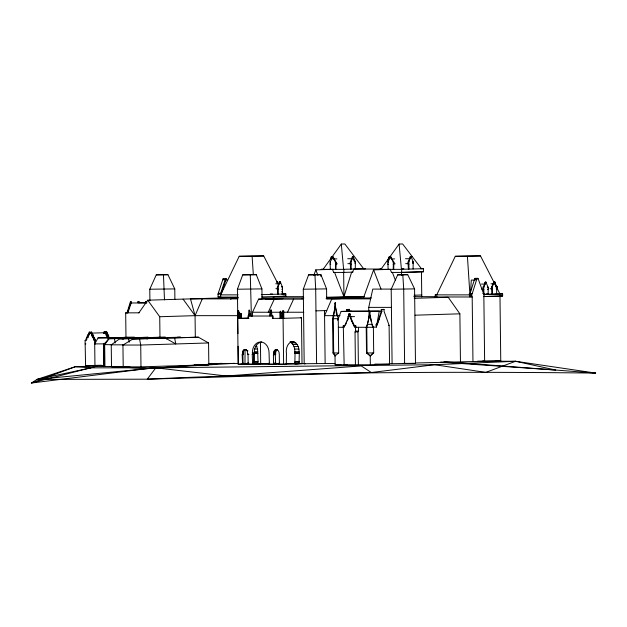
<?xml version="1.0" encoding="UTF-8"?>
<svg xmlns="http://www.w3.org/2000/svg" width="627" height="627" viewBox="0 0 627 627"><rect width="100%" height="100%" fill="white"/><g stroke="black" fill="none" stroke-linecap="round" stroke-linejoin="round"><path stroke-width="0.94" d="M470.422 293.93L471.3 280.073L475.329 280.073M245.055 349.435L244.977 364.162L242.586 364.24L242.179 354.78C242.931 352.915 242.335 348.949 245.815 349.427L244.264 349.623M254.421 363.77L257.721 363.77L258.042 361.771L257.564 349.051L256.184 345.171M290.011 341.88C293.985 343.855 295.388 349.411 294.682 353.181L299.275 353.463L299.048 363.77L294.831 363.77L295.058 353.463M299.275 353.463L298.899 353.181C299.925 348.541 297.057 340.563 290.865 341.582M243.033 364.216L242.915 354.757L243.699 350.854L245 349.6M275.504 349.623L277.361 349.56L276.06 350.814L275.277 354.725L275.684 364.185L273.827 364.24L273.521 363.158L273.419 354.78C273.074 348.283 279.391 347.899 279.289 354.474L279.391 363.158L278.944 363.158L278.96 364.24L286.312 364.162L286.453 353.518C285.606 349.255 287.37 342.42 292.55 341.582M335.132 306.744L333.282 318.782L333.689 353.04L335.022 355.917L338.666 352.97L338.251 318.712L335.453 306.744L335.218 302.731L335.132 306.744L332.561 318.688L332.968 352.946L335.022 355.917M247.602 354.192L248.786 354.451L247.602 354.192L247.234 350.877L245.079 349.451M335.006 354.443L335.132 364.765L370.338 364.765L370.236 355.917L367.061 353.04L366.756 327.365L369.389 315.334L369.609 311.313L371.215 321.604M369.358 312.74L369.922 312.732L369.609 311.313C369.154 316.713 368.449 322.262 366.215 327.294L366.521 352.97L370.236 355.917L373.692 352.946L373.386 327.278L372.846 327.208L376.357 327.098L379.272 311.133L341.127 311.447L337.545 320.256M280.159 281.782L278.043 286.649L278.216 294.165L277.62 294.165L277.314 287.362L279.556 281.782L280.488 282.213L282.542 287.44L282.33 294.039L281.735 294.039M353.111 256.725L350.995 261.6L351.167 269.108L350.571 269.108L350.266 262.313L352.515 256.725L353.44 257.156L355.368 261.772L355.282 268.983M410.92 256.725L408.804 261.6L408.976 269.108L408.381 269.108L408.067 262.313L410.317 256.725L411.249 257.156L413.177 261.772L413.091 268.983M483.597 293.405L483.19 286.947L484.937 283.498L484.93 282.424L485.901 282.079L488.292 287.73L488.08 294.329L487.477 294.329M436.729 294.87L455.288 256.302L480.478 255.902L499.954 293.953L483.966 294.455L483.652 287.66L485.901 282.079M494.429 281.813L492.313 286.68L492.485 294.196L491.889 294.196L491.584 287.401L493.833 281.813L494.758 282.244L496.811 287.472L496.6 294.071L496.004 294.071M368.77 311.258L368.723 307.379L372.775 289.094L391.687 289.094M330.437 262.517L330.601 261.804L330.123 261.82L330.319 269.336L330.797 269.32M388.246 262.517L388.411 261.804L387.925 261.82L388.121 269.336M347.099 364.765L344.145 364.851L343.29 325.774L343.941 325.758L344.623 326.839L343.98 327.02L343.29 325.774M343.565 327.082L343.941 325.758M326.377 297.276L343.941 296.736L351.645 272.157L352.75 272.157L353.722 269.046L382 269.046M238.135 294.87L220.547 294.87L220.68 297.41L218.259 297.41L217.984 294.094L223.079 278.788L223.863 278.764L223.87 279.681M220.68 297.41L220.406 294.094L225.501 278.788L226.284 278.764L226.292 279.681M221.245 293.938L225.908 280.073L227.515 280.073M127.861 312.826L131.176 302.966L146.836 302.966M415.638 362.994L484.64 361.262L483.864 297.386L484.263 293.507L483.511 293.53L478.025 278.38L474.804 278.412L469.936 293.883L469.317 293.898L469.976 296.994M472.962 361.622L472.186 296.994L471.528 293.898L472.147 293.883L477.022 278.412L478.025 278.38M126.999 312.826L130.338 302.034L131.443 302.018L131.458 302.959M130.894 302.018L127.547 312.826L125.682 312.865L125.98 337.24M381.287 311.415L376.67 324.888L377.219 324.888L381.843 311.415L381.819 309.472L381.263 309.472L381.287 311.415L381.843 311.415M313.821 275.347L315.804 269.861L333.368 269.32M363.684 297.276L373.606 269.861L390.284 269.351L391.475 272.431L402.558 272.4M237.947 333.65L237.414 289.227L242.72 274.853L256.278 274.673L261.929 288.89L262.055 299.04L258.583 299.142L252.509 312.238L252.556 316.118M334.92 363.456L304.189 363.715L303.288 289.227L308.602 274.853L320.922 274.673L326.573 288.89L326.698 299.04L340.696 298.609L326.056 298.609M376.537 325.327L379.1 319.119M330.445 259.649L331.369 256.733L332.357 257.054M387.611 261.153L388.85 257.18L389.767 256.733L389.461 258.152L388.858 258.152M497.086 289.133L497.164 286.421L496.271 286.437L494.405 283.043L494.397 281.97L493.52 282.072M202.27 298.883L195.06 315.655L195.326 337.663M344.176 326.855L347.938 318.524L347.922 316.8L349.082 316.784L348.636 316.8L348.761 314.143L349.756 313.672L350.125 314.401L349.451 314.864L349.161 313.68M149.916 300.835L149.775 289.227L156.272 274.838L167.934 274.704L174.768 288.906L174.902 299.581M345.375 325.178L346.504 322.678M347.256 321.008L348.385 318.508L347.938 318.524M392.094 363.715L391.201 289.227L397.698 274.838L407.738 274.689L414.58 288.89L415.482 363.378L389.257 363.715M268.231 312.238L274.305 299.142M287.534 312.238L293.608 299.142M220.649 294.87L239.208 256.302L263.716 255.941L278.325 284.486M332.765 257.023L335.563 262.133L335.437 269.336L335.915 269.32L336.197 262.729L333.25 257.007L332.294 257.352L332.31 258.434L330.123 261.82M390.574 257.023L391.467 257.446L391.475 258.418L393.85 262.117L393.725 269.32L393.239 269.336L393.372 262.133L390.574 257.023L387.925 261.82M355.125 327.004L355.321 325.852L355.172 326.581L354.341 326.596L350.446 318.132L350.43 316.502L350.869 316.486L350.893 318.116L354.788 326.581L354.898 325.852L355.768 325.836L355.125 327.004L355.979 327.372M104.952 343.886L94.701 343.886L98.071 337.882L123.66 337.608L98.071 337.882M349.756 313.672L348.557 314.605M355.423 364.851L355.023 331.934L355.58 331.119L355.533 327.161M358.378 364.765L357.978 331.84L358.534 331.025L358.487 327.294L354.882 327.372M138.865 312.865L147.745 300.192L238.033 297.425M331.064 258.152L331.659 258.152L331.973 256.733M323.124 269.32L341.307 244.06L344.834 243.958L363.613 268.709M380.926 269.32L399.109 244.06L402.636 243.958L421.422 268.709M104.936 366.529L104.184 366.434L103.917 344.615L108.761 338.674L123.566 338.447L109.098 338.721L104.67 344.709L104.936 366.529L115.603 366.529L111.504 366.654L111.245 344.834L119.616 338.823L144.484 338.337L119.616 338.823M440.75 362.1L555.796 370.055L515.559 361.277L485.776 372.383L434.566 364.718L371.317 372.516L147.243 379.194C296.602 372.14 446.158 371.388 595.65 373.089L515.559 361.277L434.566 364.718L155.825 367.83L147.243 379.194L37.001 379.413L31.35 383.042L147.69 368.519L204.112 364.569M493.998 282.056L494.875 281.954L494.891 283.028L496.858 287.142L497.344 287.127M253.833 354.388L253.574 362.14L257.697 362.14M370.236 355.917L373.151 352.876L373.692 352.946L366.521 352.97M249.303 311.439L250.102 312.701L250.197 316.024M273.043 297.935L274.501 296.665L303.492 296.665M230.697 299.236L232.178 297.966L237.994 297.966M122.202 338.972L123.644 337.875L148.121 337.31L123.644 337.875M333.25 257.007L332.294 257.352M391.06 257.007L390.104 257.352M103.823 365.98L103.557 344.152L106.645 341.966M168.036 337.929L198.406 337.201L208.564 342.961L208.83 364.781L140.981 366.858L123.205 366.858L122.939 345.038L132.963 339.003L159.039 338.204L165.63 338.204L175.795 343.964L174.627 337.929L168.036 337.929L166.367 338.933M146.984 339.089L148.654 338.078L180.623 337.201L177.449 337.201M254.491 354.028L254.092 354.255L254.523 364.185L252.657 364.24L252.226 354.31L254.491 354.028L254.233 352.985A10.714 8.347 88.2 0 1 261.71 341.966M371.317 372.516L361.238 365.925L226.402 375.996L155.825 367.83L37.001 379.413L75.24 366.74L103.988 365.706M37.001 379.413L91.056 367.83L155.825 367.83M208.007 364.295L221.629 363.339M234.451 363.323L147.69 368.519L109.78 366.497M239.208 256.302L263.716 255.941M333.172 257.454L333.658 257.446M332.31 258.434L332.796 258.418M333.188 258.434L333.666 258.418M333.274 259.006L336.887 258.896M390.982 257.454L391.467 257.446M411.469 256.725L411.955 256.709L411.477 256.38M390.997 258.434L391.475 258.418M455.288 256.302L480.478 255.902M391.985 258.975L394.689 258.896M335.226 262.133L336.048 262.117M335.719 262.744L336.197 262.729M329.974 263.889L330.742 264.523L330.257 264.539M335.563 263.881L337.365 263.826M393.027 262.133L393.85 262.117M335.374 264.539L335.86 264.523M393.521 262.744L394.007 262.729M387.776 263.889L388.552 264.523L388.066 264.539M393.364 263.881L395.175 263.826M393.184 264.539L393.67 264.523M350.556 268.058L350.752 263.653M323.979 269.265L321.142 269.351L343.831 269.351L343.862 272.431L333.674 272.431L332.482 269.351M156.272 274.838L167.934 274.704M380.495 268.771L381.24 268.748M381.631 269.265L378.935 269.351L401.633 269.351L401.672 272.431L423.452 271.765L423.413 268.685L420.576 268.685M423.413 268.685L401.421 269.32L399.109 244.06M242.72 274.853L256.278 274.673M333.674 272.431L334.559 272.4L343.941 296.736L364.459 296.736M342.765 272.431L352.75 272.157M391.475 272.431L392.361 272.4L395.488 280.512M308.602 274.853L320.922 274.673L320.961 276.578M423.452 271.765L401.452 272.4L401.492 275.308M397.698 274.838L407.738 274.689M277.244 282.009L277.722 282.001L277.737 283.075L277.259 283.09L276.766 281.68L277.722 282.001M174.768 288.906L149.775 289.227M493.919 281.633L494.397 281.617M261.929 288.89L237.414 289.227M494.397 281.97L494.875 281.954M494.405 283.043L494.891 283.028M326.573 288.89L303.288 289.227M220.414 294.878L220.931 294.862M277.604 293.115L277.8 288.71M414.58 288.89L391.201 289.227M261.302 294.666L285.849 293.961L285.873 296.187L261.772 296.924M496.874 288.506L497.36 288.491M139.139 301.783L138.434 301.806L138.442 302.747L137.893 302.747L137.877 301.806L138.583 301.783L139.139 301.783L139.147 302.723M146.647 302.496L146.64 301.556L145.472 302.512L145.456 301.571L146.083 301.556M265.417 299.142L282.887 298.609L262.407 298.609M301.548 298.609L303.484 298.546M326.745 297.833L362.594 296.736M414.118 295.231L421.736 294.996M472.186 296.994L435.271 296.963L435.248 294.87L437.207 294.808M469.325 294.886L469.936 294.87L467.421 256.302M483.535 294.502L502.611 293.914L502.635 296.007L483.425 296.595M435.287 296.963L437.238 296.908M414.251 298.319L448.219 297.276L459.881 313.821L460.453 361.622M483.848 296.54L501.451 296.046M300.552 317.795L301.469 317.795L302.026 363.676L283.623 364.24L238.166 364.24L237.531 311.117L238.809 311.094L238.566 313.649L241.191 313.641L241.246 318.336M301.469 317.795L282.534 318.359L282.448 311.117L283.725 311.094L283.812 318.336M346.629 311.415L346.606 309.472L349.38 309.401L349.404 311.345M315.961 310.867L326.761 310.537M241.191 313.641L240.98 318.344L248.582 318.022M381.263 309.472L384.037 309.401L384.061 311.345L389.101 325.311L389.571 364.177L370.338 364.765M147.745 300.192L159.728 316.737L195.06 315.655L237.578 315.655M341.127 311.447L351.418 311.133M280.653 318.344L280.865 313.641M282.949 313.649L280.598 313.649M237.617 318.359L248.927 318.336L248.19 318.359L248.159 316.024L248.903 316M272.377 316.024L273.113 316L273.145 318.336L272.408 318.359L272.377 316.024L248.159 316.024M348.761 314.143L349.858 314.072M349.647 314.182L350.085 314.166M349.686 314.417L350.125 314.401M348.612 314.981L349.059 314.973M349.694 315.067L350.132 315.052L350.234 316.486L349.795 316.502L349.451 314.864M347.922 316.8L348.361 316.784M349.717 316.729L354.553 316.58M415.058 315.193L459.881 313.821M350.446 318.132L350.893 318.116M89.206 332.138L90.21 332.561L89.214 332.584L89.206 332.138L91.675 332.114L91.675 332.561L90.703 332.584L90.711 333.407L92.31 333.384L91.393 333.783L91.409 334.732L92.216 334.732L91.997 336.096L93.674 336.08L92.694 336.48L92.71 337.632L94.293 337.608L93.399 338.031L93.407 339.097L94.99 339.074L94.998 339.568L94.097 339.591L94.105 340.555L94.661 340.555L94.959 365.706M103.557 333.431L103.549 332.961L105.203 332.937L104.466 332.961L104.192 331.675L104.936 332.098M91.675 332.114L90.703 332.584M105.689 332.122L106.668 332.098L106.661 331.652L105.924 331.675L105.697 332.953L107.303 332.929L106.386 333.329L106.394 334.269L107.946 334.246L106.966 334.669L106.982 335.641L108.659 335.617L107.687 336.017L107.695 337.169L109.286 337.553L108.385 337.577L108.542 337.169M104.2 332.122L105.195 332.098M90.821 333.149L105.07 332.718L107.382 338.071M88.556 333.415L90.217 333.392L88.556 333.415L88.775 334.787L89.52 334.763L87.858 334.787L88.078 336.174L87.216 336.174L87.49 337.639L88.227 337.616L86.534 337.639L86.808 339.105L85.962 339.105L86.197 340.61L85.084 340.61L85.593 365.706L104.286 365.706M90.711 333.407L92.31 333.384M103.549 332.961L104.286 332.937L104.294 333.407M105.697 332.953L106.441 332.929L106.668 332.098M107.303 332.929L106.386 333.329M377.219 324.888L375.777 324.911L376.333 324.911L376.357 327.098M88.564 333.885L89.504 333.87L89.3 333.392M343.165 326.212L343.604 326.197M343.337 326.346L343.784 326.33M343.674 326.393L344.121 326.385M343.972 326.526L344.419 326.51M343.431 326.73L343.87 326.722M354.906 326.299L355.344 326.283M355.517 326.299L355.964 326.283M87.858 334.787L88.603 335.163M91.409 334.732L92.953 334.708L91.981 335.132M355.297 326.698L355.744 326.683M355.305 327.161L355.971 327.153M87.216 336.174L88.211 336.511L87.216 336.534M91.997 336.096L92.733 336.08L92.961 335.108M93.674 336.08L92.694 336.48M106.982 335.641L108.659 335.617M86.534 337.639L87.271 337.616M85.962 339.105L86.698 339.082L86.706 339.575M121.904 338.102L112.053 338.141L121.904 338.102L123.472 339.152M93.407 339.097L94.99 339.074M355.58 331.119L358.534 331.025M355.023 331.934L357.978 331.84M85.084 340.61L85.828 340.586M132.963 339.003L165.63 338.204M174.627 337.929L198.406 337.201M94.105 340.555L95.398 340.532L95.437 343.862L94.701 343.886M85.123 343.886L85.868 343.862M208.564 342.961L140.722 345.038L122.939 345.038M245.902 349.623L246.638 349.6M243.527 350.109L244.271 350.085M242.955 350.877L243.699 350.854M247.234 350.877L247.971 350.854M274.767 350.109L276.632 350.054M242.602 351.833L243.347 351.81M274.195 350.877L276.06 350.814M273.842 351.833L275.708 351.771M242.508 352.883L243.245 352.86M252.634 354.083L252.367 353.04L254.233 352.985M273.748 352.883L275.606 352.829M242.673 353.934L243.409 353.91M252.626 353.589L254.491 353.534M247.594 353.934L248.339 354.169M242.673 354.192L243.409 354.169M252.226 354.31L254.092 354.255M242.179 354.78L242.915 354.757M273.913 353.934L275.77 353.879M273.913 354.192L275.778 354.137M273.419 354.78L275.277 354.725M85.593 365.706L101.315 365.22M242.281 363.158L243.307 363.135L243.323 364.216M123.205 366.858L129.836 366.654L111.504 366.654M254.523 364.185L247.72 364.24L247.704 363.158L248.895 363.135M252.336 363.135L254.507 363.08M238.166 364.24L248.135 363.934M254.343 363.746L256.568 363.676M273.521 363.158L275.676 363.104M257.721 363.77L260.691 363.676L260.44 342.42M294.831 363.77L297.809 363.676M304.189 363.715L305.357 363.676L286.092 363.676M335.132 364.765L340.9 364.585M499.978 296.046L500.754 360.697L482.422 361.262L484.64 361.262M335.077 306.736L335.218 302.731L335.359 304.142M337.24 315.773L333.501 315.757M369.389 315.334L369.954 315.326L372.125 324.347L373.386 327.278L358.487 327.294M338.666 352.97L332.968 352.946M352.131 257.078L352.735 257.078M409.94 257.078L410.544 257.078M331.048 257.18L331.652 257.18M353.44 257.156L352.515 256.725M388.85 257.18L389.445 257.18M411.249 257.156L410.317 256.725M352.147 258.152L352.75 258.152M409.956 258.152L410.552 258.152M347.719 258.724L352.539 258.724M405.528 258.724L410.34 258.724M350.399 261.6L351.324 261.584M408.201 261.6L409.133 261.584M355.368 261.772L354.498 261.78L355.493 262.384M412.582 261.772L413.177 261.772M350.266 262.313L350.861 262.313M408.067 262.313L408.671 262.313M412.699 262.384L413.303 262.384M354.906 263.528L355.509 263.528M412.715 263.528L413.318 263.528M347.86 263.653L350.877 263.669M405.669 263.653L408.686 263.669M350.517 264.304L351.112 264.304M408.318 264.304L408.922 264.304M363.715 268.685L365.604 268.685L343.612 269.32L341.307 244.06M401.899 268.709L403.859 268.709M474.804 278.412L477.022 278.412M223.079 278.788L226.284 278.764M474.819 279.517L477.029 279.517M223.087 279.705L225.508 279.705M279.18 282.126L279.783 282.126M493.449 282.166L494.052 282.166M280.488 282.213L279.556 281.782M494.758 282.244L493.833 281.813M484.93 282.424L485.525 282.424M486.231 282.503L485.306 282.079M279.195 283.208L280.496 283.185M493.465 283.239L494.766 283.216M484.937 283.498L485.541 283.498M275.731 283.78L279.587 283.78M490.965 283.812L493.857 283.812M481.481 284.078L485.329 284.078M496.271 286.437L497.164 286.421M277.44 286.649L278.372 286.641M491.709 286.68L492.642 286.672M281.547 286.837L282.416 286.829M496.09 286.86L496.686 286.86M483.19 286.947L484.115 286.939M487.289 287.127L488.167 287.119M277.314 287.362L277.91 287.362M491.584 287.401L492.179 287.401M282.542 287.44L281.821 286.829M496.216 287.472L496.811 287.472M483.056 287.66L483.652 287.66M275.872 288.71L277.926 288.726M496.223 288.616L496.827 288.616M490.142 288.741L492.195 288.757M488.3 288.875L487.422 289.533L488.018 289.533M481.614 289.008L483.676 289.023M281.672 289.235L282.275 289.235M277.565 289.36L278.161 289.36M491.834 289.392L492.43 289.392M483.307 289.658L483.903 289.658M218.588 293.287L221.01 293.287M482.79 293.507L484.263 293.507M469.317 293.898L472.147 293.883M485.996 293.914L488.229 293.953M499.672 293.914L502.611 293.914M270.292 293.961L272.51 293.992M282.926 293.961L285.849 293.961M217.984 294.094L220.406 294.094M435.248 294.87L469.944 294.87M469.341 295.787L471.551 295.787M499.743 296.007L502.635 296.007M282.996 296.187L285.873 296.187M483.558 296.242L484.295 296.242M218.016 296.665L220.438 296.665M413.742 296.665L435.162 296.665M220.579 297.096L238.158 297.096M262.211 297.966L303.876 297.966M341.206 297.966L371.411 297.966M238.025 298.883L190.483 298.883L195.06 315.655L183.076 299.11M370.408 298.883L331.777 298.883L324.567 315.655L334.222 315.655M258.583 299.142L302.731 299.142M145.456 301.571L146.64 301.556M137.877 301.806L138.434 301.806M130.338 302.034L131.443 302.018M138.794 302.739L146.624 302.739M130.353 302.974L130.902 302.974M368.723 307.379L391.42 307.379M346.606 309.472L347.162 309.472L347.186 311.415M349.38 309.401L348.831 309.401L348.855 311.345M383.489 309.401L384.037 309.401M237.531 311.117L238.064 311.117L238.26 318.359M238.268 311.094L238.809 311.094M282.448 311.117L282.981 311.117L283.623 364.24M283.185 311.094L283.725 311.094M348.291 311.133L381.616 311.133M249.366 311.501L250.095 311.407L249.311 311.133L249.154 309.918L248.316 316.024M252.509 312.238L303.781 312.238M271.044 312.748L271.405 310.075L270.739 309.863L271.225 311.031L270.825 310.24L270.041 310.992L269.798 316.024M125.682 312.865L139.21 312.826M271.044 312.873L270.801 313.461L271.044 312.63L271.601 312.63L272.047 316.024M337.122 315.655L340.014 315.655M280.888 315.937L280.488 317.818L281.241 318.093L280.904 316.815M349.795 316.502L350.869 316.486M238.252 317.975L239.005 317.348L238.777 313.845C239.585 310.13 240.086 313.531 239.929 318.359M282.534 318.108L281.437 317.724L280.998 314.934L281.014 313.759L282.119 313.304L282.495 313.766M272.408 318.359L283.067 318.359M388.552 325.311L389.101 325.311M354.898 325.852L355.768 325.836M354.341 326.596L355.172 326.581M338.361 327.294L343.188 327.294M104.192 331.675L106.661 331.652M89.214 332.584L89.481 333.525M91.675 332.561L91.448 333.384M107.303 333.305L106.966 334.669M92.318 333.768L92.145 334.708L92.953 334.708M106.394 334.269L107.946 334.246M107.946 334.653L107.719 335.617M108.659 335.994L108.44 337.154M93.674 336.456L93.447 337.608M107.695 337.169L109.286 337.154M92.71 337.632L94.293 337.608M93.399 338.031L93.556 337.632M94.301 338.008L94.144 339.074M148.654 338.078L151.828 338.078M94.097 339.591L94.254 339.097M94.998 339.568L94.842 340.532L95.398 340.532M290.857 341.88L294.228 341.88M291.586 342.867L295.803 342.867M103.557 344.152L105.469 344.152M292.95 344.466L297.167 344.466M111.457 344.709L103.917 344.615M111.245 344.834L123.785 344.834M255.236 346.574L256.89 346.574M294 346.574L298.217 346.574M254.264 349.051L257.564 349.051M294.682 349.051L298.899 349.051M254.515 351.716L257.815 351.716M294.933 351.716L299.15 351.716M254.264 352.539L257.752 352.539M294.674 352.539L299.087 352.539M254.272 353.181L257.572 353.181M294.682 353.181L298.899 353.181M254.64 353.463L257.94 353.463M495.871 360.697L500.754 360.697M253.919 361.771L258.042 361.771M295.16 361.771L299.369 361.771M294.815 362.14L299.032 362.14M247.704 363.158L248.151 363.158L248.049 354.474M402.965 363.378L415.482 363.378M208.242 363.456L238.166 363.456M253.99 363.676L269.485 363.676M275.347 363.676L279.25 363.676M245.133 363.715L248.057 363.715M374.93 364.083L389.571 364.177M240.854 364.162L244.977 364.162M275.684 364.185L268.881 364.24L268.865 363.135L269.359 363.135L269.069 353.04A10.714 8.347 88.2 0 0 260.581 341.974A10.714 8.347 88.2 0 0 252.367 353.04M194.221 364.781L208.83 364.781M477.649 361.199L515.559 361.277M104.921 366.239L98.118 365.878L31.35 383.042L75.24 366.74L91.056 367.83M443.571 362.077L472.648 363.738L595.65 373.089M444.535 361.779L472.648 363.738M337.53 318.618L338.251 318.712L332.561 318.688M371.772 324.3L367.398 324.363M282.495 313.696C282.401 311.878 281.257 314.488 280.951 312.881L280.387 311.117L279.838 312.528L279.987 318.359M281.868 291.398L283.192 293.992M351.3 320.005L354.482 326.557M353.181 258.857L354.169 261.051M373.606 269.861L381.004 289.055M315.804 269.861L317.92 275.347M372.038 325.029L372.579 326.479M487.563 287.119L487.688 287.73M139.555 339.003L140.722 345.038L140.981 366.858M128.59 338.823L129.154 342.256M335.39 306.736L336.628 314.817M114.545 338.721L115.109 343M252.117 256.302L253.316 274.618M402.816 274.838L403.71 289.227L404.611 363.715M163.459 274.838L164.486 299.902M368.982 311.447L369.35 317.975M314.934 274.853L315.702 289.227L316.596 363.715M250.291 274.853L251.388 316.314M483.542 289.008L483.582 292.519M421.462 271.789L421.759 296.955M349.607 313.672L349.631 315.624M343.651 272.4L343.941 296.736M324.504 310.608L325.139 363.456M280.888 315.522L280.92 318.336M238.542 311.102L238.628 318.344M238.095 346.261L238.307 363.715M159.728 316.737L159.979 337.788M270.825 314.754L270.77 315.695L270.174 315.695L270.315 314.151L270.825 314.754M239.373 316.854C239.114 319.715 239.788 315.42 239.373 316.854M248.872 314.417L248.731 315.695L249.209 315.695L248.872 314.417M281.852 312.614L281.985 313.006L281.852 312.614M127.508 337.295L123.621 337.412L134.531 337.295L127.508 337.295M158.945 337.255L131.098 338.11L165.52 337.255L158.945 337.255M246.85 363.456L244.953 363.511L246.85 363.456M249.993 313.602L249.57 313.602L249.585 314.903L250.008 314.903L249.993 313.602M250.008 315.224L249.609 315.671L250.008 315.224"/></g></svg>
